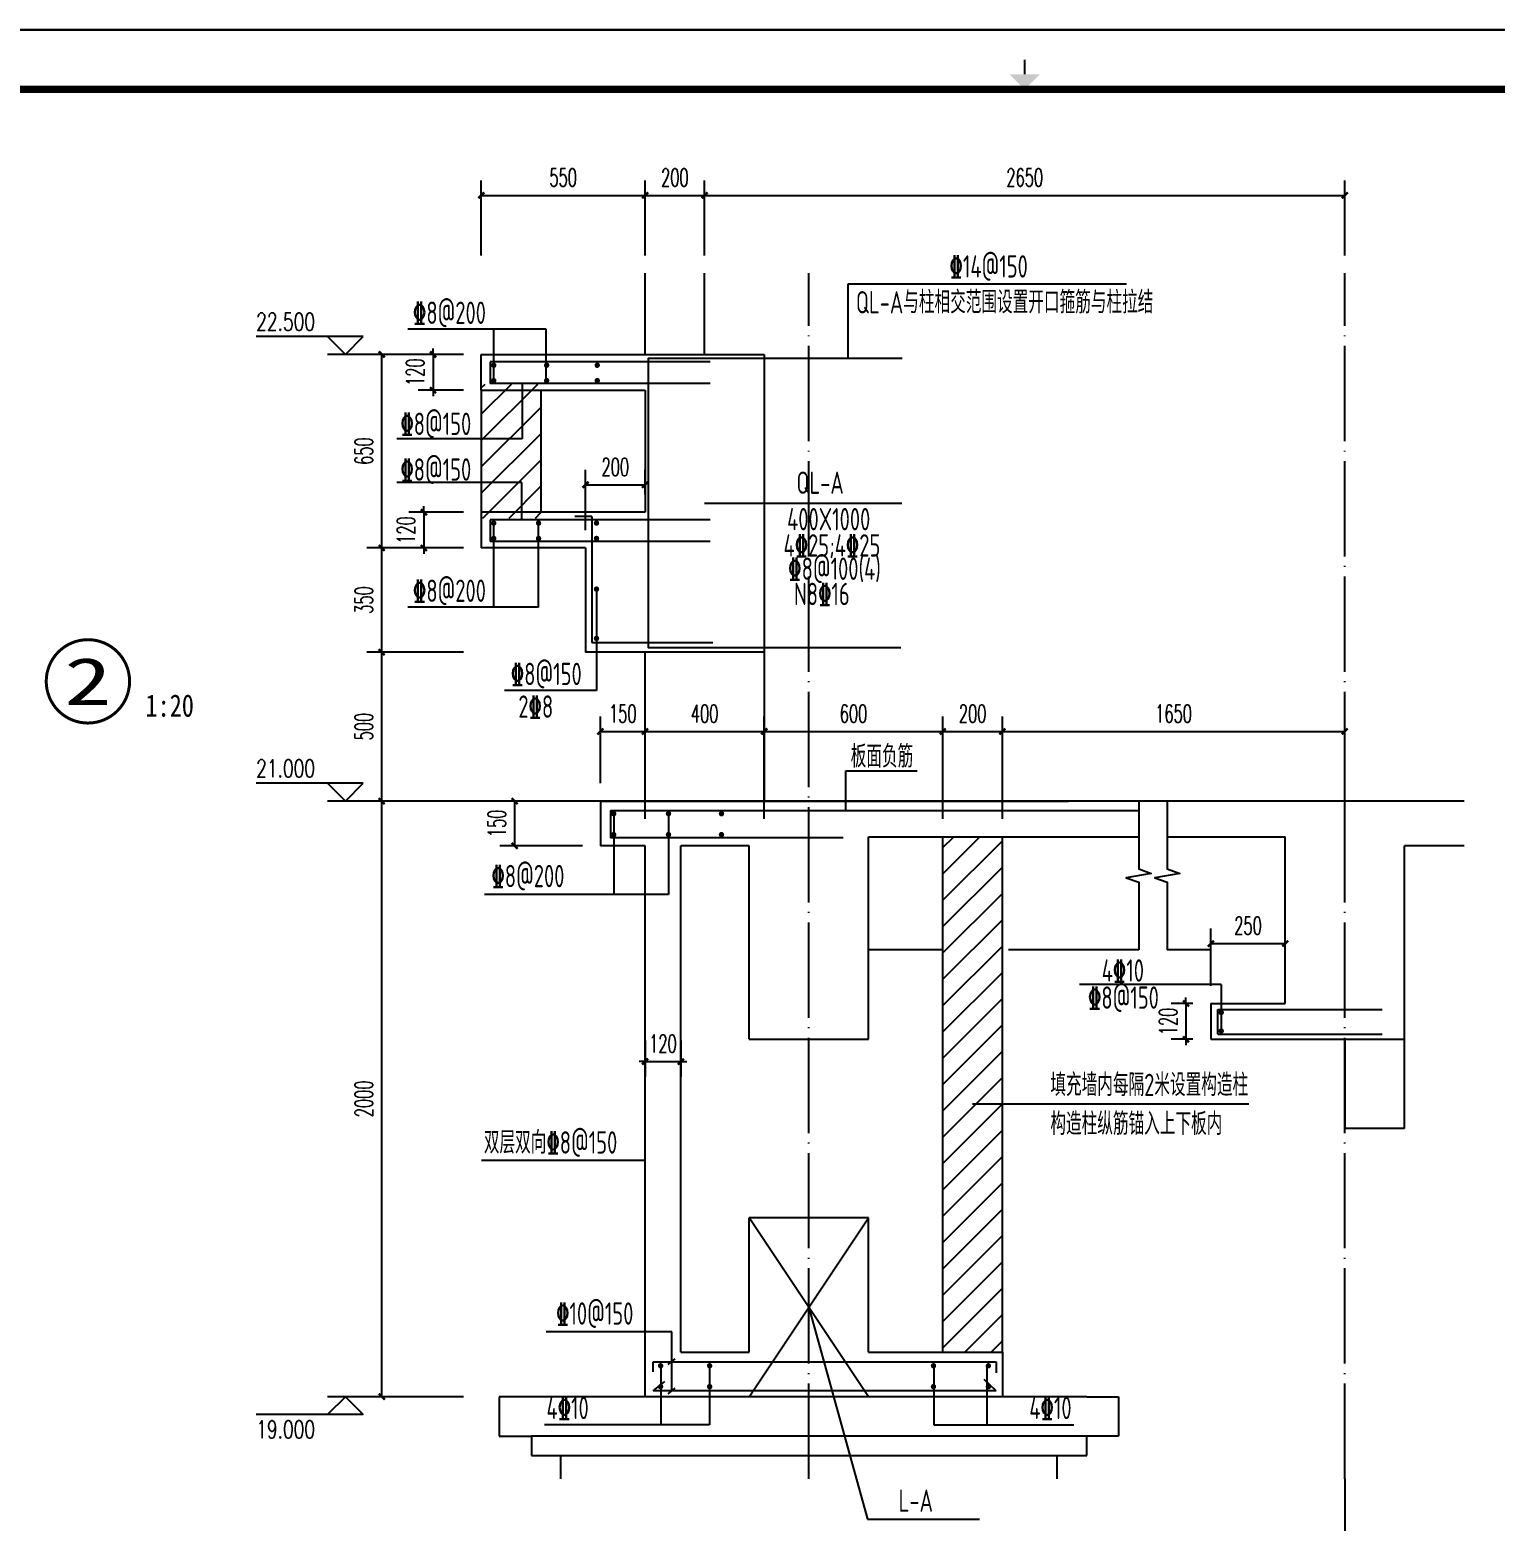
# Model space of a CAD drawing. Extents: x 0 to 125661, y -104936 to 8656.
# Drawn here: x 28800 to 33721, y -16888 to -11880 of the extents above; entities that cross this region are included whole.
import ezdxf
from ezdxf.enums import TextEntityAlignment as Align

# ---------------------------------------------------------------- set-up
doc = ezdxf.new("R2010")
doc.units = 0
doc.header["$LTSCALE"] = 800
doc.header["$MEASUREMENT"] = 0
doc.linetypes.add('DOTE', pattern=[2.42, 2, -0.2, 0.02, -0.2])
doc.layers.get('0').update_dxf_attribs({"linetype": 'CONTINUOUS'})
doc.layers.get('Defpoints').update_dxf_attribs({"color": 1, "linetype": 'CONTINUOUS'})
for name, color, linetype in [('3-ban', 84, 'CONTINUOUS'), ('A-立面看线', 117, 'CONTINUOUS'), ('A-装饰构件', 197, 'CONTINUOUS'), ('AXIS', 3, 'CONTINUOUS'), ('AXIS_TEXT', 7, 'CONTINUOUS'), ('DIM_ELEV', 3, 'CONTINUOUS'), ('DIM_IDEN', 3, 'CONTINUOUS'), ('DIM_SYMB', 3, 'CONTINUOUS'), ('DOTE', 28, 'CONTINUOUS'), ('PUB_DIM', 3, 'CONTINUOUS'), ('PUB_HATCH', 8, 'CONTINUOUS'), ('PUB_TEXT', 7, 'CONTINUOUS'), ('R', 1, 'CONTINUOUS'), ('WALL', 50, 'CONTINUOUS'), ('图框', 107, 'CONTINUOUS'), ('看线1', 7, 'CONTINUOUS')]:
    doc.layers.add(name, color=color, linetype=linetype)
doc.styles.add('_TCH_DIM', font='SIMPLEX', dxfattribs={"bigfont": 'GBCBIG'})
doc.styles.add('DIM_FONT', font='SIMPLEX.shx', dxfattribs={"width": 0.6})
doc.styles.add('ht', font='SIMHEI.TTF')
doc.styles.add('TSSD_Rein', font='tssdeng.shx', dxfattribs={"width": 0.7, "bigfont": 'hztxt.shx'})
doc.styles.add('房间名称', font='SIMHEI.TTF', dxfattribs={"width": 0.8})
doc.dimstyles.new('DIMN20', dxfattribs={"dimscale": 0.2, "dimtxt": 300, "dimasz": 100, "dimexe": 250, "dimexo": 300, "dimgap": 150, "dimtad": 1, "dimdec": 0, "dimzin": 0, "dimdsep": 46, "dimtxsty": 'DIM_FONT', "dimblk": 'ARCHTICK', "dimcen": 0.09, "dimclrt": 7, "dimazin": 2, "dimtfac": 1, "dimtdec": 0, "dimtix": 1, "dimtmove": 2, "dimatfit": 3, "dimfxl": 0, "dimtolj": 1, "dimtzin": 0, "dimarcsym": 0})

# ---------------------------------------------------------------- blocks, each defined once
blk = doc.blocks.new('TJAD_TK_A1')
at = {"layer": '图框'}
for p, q in [((1341.38, 950.45), (500.38, 950.45)), ((500.38, 356.45), (1341.38, 356.45))]:
    blk.add_line(p, q, dxfattribs=at)
at = {"layer": '图框', "const_width": 0.3}
blk.add_lwpolyline([(920.88, 942.95), (920.88, 945.45)], dxfattribs=at)
at = {"layer": '图框', "const_width": 1.2}
blk.add_lwpolyline([(1331.38, 940.45), (525.38, 940.45), (525.38, 366.45), (1331.38, 366.45)], close=True, dxfattribs=at)
at = {"layer": '图框'}
blk.add_solid([(918.38, 942.95), (923.38, 942.95), (920.88, 940.45)], dxfattribs=at)
blk = doc.blocks.new('_ArchTick')
at = {"color": 0, "linetype": 'ByBlock', "const_width": 0.4}
blk.add_lwpolyline([(-0.5, -0.5), (0.5, 0.5)], dxfattribs=at)
blk = doc.blocks.new('*D296')
at = {"layer": 'Defpoints', "color": 0}
for p in [(31266.1, -14236.1), (30866.1, -14589.8), (31266.1, -14589.8)]:
    blk.add_point(p, dxfattribs=at)
at = {"layer": 'PUB_DIM', "color": 0, "lineweight": -2}
for p, q in [((30866.1, -14529.8), (30866.1, -14186.1)), ((31266.1, -14529.8), (31266.1, -14186.1)), ((30866.1, -14236.1), (31266.1, -14236.1))]:
    blk.add_line(p, q, dxfattribs=at)
at = {"layer": 'PUB_DIM', "color": 0, "lineweight": -2, "xscale": 20, "yscale": 20, "zscale": 20, "rotation": 180}
blk.add_blockref('_ArchTick', (30866.1, -14236.1), dxfattribs=at)
at = {"layer": 'PUB_DIM', "color": 0, "lineweight": -2, "xscale": 20, "yscale": 20, "zscale": 20}
blk.add_blockref('_ArchTick', (31266.1, -14236.1), dxfattribs=at)
at = {"layer": 'PUB_DIM', "color": 7, "insert": (31066.1, -14176.1), "char_height": 60, "attachment_point": 5, "style": 'DIM_FONT'}
blk.add_mtext('\\A1;400', dxfattribs=at)
blk = doc.blocks.new('*D297')
at = {"layer": 'Defpoints', "color": 0}
for p in [(31866.1, -14236.1), (31266.1, -14589.8), (31866.1, -14589.8)]:
    blk.add_point(p, dxfattribs=at)
at = {"layer": 'PUB_DIM', "color": 0, "lineweight": -2}
for p, q in [((31266.1, -14529.8), (31266.1, -14186.1)), ((31866.1, -14529.8), (31866.1, -14186.1)), ((31266.1, -14236.1), (31866.1, -14236.1))]:
    blk.add_line(p, q, dxfattribs=at)
at = {"layer": 'PUB_DIM', "color": 0, "lineweight": -2, "xscale": 20, "yscale": 20, "zscale": 20, "rotation": 180}
blk.add_blockref('_ArchTick', (31266.1, -14236.1), dxfattribs=at)
at = {"layer": 'PUB_DIM', "color": 0, "lineweight": -2, "xscale": 20, "yscale": 20, "zscale": 20}
blk.add_blockref('_ArchTick', (31866.1, -14236.1), dxfattribs=at)
at = {"layer": 'PUB_DIM', "color": 7, "insert": (31566.1, -14176.1), "char_height": 60, "attachment_point": 5, "style": 'DIM_FONT'}
blk.add_mtext('\\A1;600', dxfattribs=at)
blk = doc.blocks.new('*D298')
at = {"layer": 'Defpoints', "color": 0}
for p in [(32066.1, -14236.1), (31866.1, -14589.8), (32066.1, -14589.8)]:
    blk.add_point(p, dxfattribs=at)
at = {"layer": 'PUB_DIM', "color": 0, "lineweight": -2}
for p, q in [((31866.1, -14529.8), (31866.1, -14186.1)), ((32066.1, -14529.8), (32066.1, -14186.1)), ((31866.1, -14236.1), (32066.1, -14236.1))]:
    blk.add_line(p, q, dxfattribs=at)
at = {"layer": 'PUB_DIM', "color": 0, "lineweight": -2, "xscale": 20, "yscale": 20, "zscale": 20, "rotation": 180}
blk.add_blockref('_ArchTick', (31866.1, -14236.1), dxfattribs=at)
at = {"layer": 'PUB_DIM', "color": 0, "lineweight": -2, "xscale": 20, "yscale": 20, "zscale": 20}
blk.add_blockref('_ArchTick', (32066.1, -14236.1), dxfattribs=at)
at = {"layer": 'PUB_DIM', "color": 7, "insert": (31966.1, -14176.1), "char_height": 60, "attachment_point": 5, "style": 'DIM_FONT'}
blk.add_mtext('\\A1;200', dxfattribs=at)
blk = doc.blocks.new('*D299')
at = {"layer": 'Defpoints', "color": 0}
for p in [(33216.1, -14236.1), (32066.1, -14589.8), (33216.1, -14589.8)]:
    blk.add_point(p, dxfattribs=at)
at = {"layer": 'PUB_DIM', "color": 0, "lineweight": -2}
for p, q in [((32066.1, -14529.8), (32066.1, -14186.1)), ((33216.1, -14529.8), (33216.1, -14186.1)), ((32066.1, -14236.1), (33216.1, -14236.1))]:
    blk.add_line(p, q, dxfattribs=at)
at = {"layer": 'PUB_DIM', "color": 0, "lineweight": -2, "xscale": 20, "yscale": 20, "zscale": 20, "rotation": 180}
blk.add_blockref('_ArchTick', (32066.1, -14236.1), dxfattribs=at)
at = {"layer": 'PUB_DIM', "color": 0, "lineweight": -2, "xscale": 20, "yscale": 20, "zscale": 20}
blk.add_blockref('_ArchTick', (33216.1, -14236.1), dxfattribs=at)
at = {"layer": 'PUB_DIM', "color": 7, "insert": (32641.1, -14176.1), "char_height": 60, "attachment_point": 5, "style": 'DIM_FONT'}
blk.add_mtext('\\A1;1650', dxfattribs=at)
blk = doc.blocks.new('*D300')
at = {"layer": 'Defpoints', "color": 0}
for p in [(29981.5, -12969.8), (30316.1, -12969.8), (30316.1, -13619.8)]:
    blk.add_point(p, dxfattribs=at)
at = {"layer": 'PUB_DIM', "color": 0, "lineweight": -2}
for p, q in [((30256.1, -12969.8), (29931.5, -12969.8)), ((29981.5, -13619.8), (29981.5, -12969.8)), ((30256.1, -13619.8), (29931.5, -13619.8))]:
    blk.add_line(p, q, dxfattribs=at)
at = {"layer": 'PUB_DIM', "color": 0, "lineweight": -2, "xscale": 20, "yscale": 20, "zscale": 20}
for p, rotation in [((29981.5, -12969.8), 90), ((29981.5, -13619.8), 270)]:
    blk.add_blockref('_ArchTick', p, dxfattribs=dict(at, rotation=rotation))
at = {"layer": 'PUB_DIM', "color": 7, "insert": (29921.5, -13294.8), "char_height": 60, "attachment_point": 5, "rotation": 90, "style": 'DIM_FONT'}
blk.add_mtext('\\A1;650', dxfattribs=at)
blk = doc.blocks.new('*D301')
at = {"layer": 'Defpoints', "color": 0}
for p in [(29981.5, -13619.8), (30316.1, -13619.8), (30316.1, -13969.8)]:
    blk.add_point(p, dxfattribs=at)
at = {"layer": 'PUB_DIM', "color": 0, "lineweight": -2}
for p, q in [((30256.1, -13619.8), (29931.5, -13619.8)), ((29981.5, -13969.8), (29981.5, -13619.8)), ((30256.1, -13969.8), (29931.5, -13969.8))]:
    blk.add_line(p, q, dxfattribs=at)
at = {"layer": 'PUB_DIM', "color": 0, "lineweight": -2, "xscale": 20, "yscale": 20, "zscale": 20}
for p, rotation in [((29981.5, -13619.8), 90), ((29981.5, -13969.8), 270)]:
    blk.add_blockref('_ArchTick', p, dxfattribs=dict(at, rotation=rotation))
at = {"layer": 'PUB_DIM', "color": 7, "insert": (29921.5, -13794.8), "char_height": 60, "attachment_point": 5, "rotation": 90, "style": 'DIM_FONT'}
blk.add_mtext('\\A1;350', dxfattribs=at)
blk = doc.blocks.new('*D302')
at = {"layer": 'Defpoints', "color": 0}
for p in [(29981.5, -13969.8), (30316.1, -13969.8), (30316.1, -14469.8)]:
    blk.add_point(p, dxfattribs=at)
at = {"layer": 'PUB_DIM', "color": 0, "lineweight": -2}
for p, q in [((30256.1, -13969.8), (29931.5, -13969.8)), ((29981.5, -14469.8), (29981.5, -13969.8)), ((30256.1, -14469.8), (29931.5, -14469.8))]:
    blk.add_line(p, q, dxfattribs=at)
at = {"layer": 'PUB_DIM', "color": 0, "lineweight": -2, "xscale": 20, "yscale": 20, "zscale": 20}
for p, rotation in [((29981.5, -13969.8), 90), ((29981.5, -14469.8), 270)]:
    blk.add_blockref('_ArchTick', p, dxfattribs=dict(at, rotation=rotation))
at = {"layer": 'PUB_DIM', "color": 7, "insert": (29921.5, -14219.8), "char_height": 60, "attachment_point": 5, "rotation": 90, "style": 'DIM_FONT'}
blk.add_mtext('\\A1;500', dxfattribs=at)
blk = doc.blocks.new('*D303')
at = {"layer": 'Defpoints', "color": 0}
for p in [(29981.5, -14469.8), (30316.1, -14469.8), (30316.1, -16469.8)]:
    blk.add_point(p, dxfattribs=at)
at = {"layer": 'PUB_DIM', "color": 0, "lineweight": -2}
for p, q in [((30256.1, -14469.8), (29931.5, -14469.8)), ((29981.5, -16469.8), (29981.5, -14469.8)), ((30256.1, -16469.8), (29931.5, -16469.8))]:
    blk.add_line(p, q, dxfattribs=at)
at = {"layer": 'PUB_DIM', "color": 0, "lineweight": -2, "xscale": 20, "yscale": 20, "zscale": 20}
for p, rotation in [((29981.5, -14469.8), 90), ((29981.5, -16469.8), 270)]:
    blk.add_blockref('_ArchTick', p, dxfattribs=dict(at, rotation=rotation))
at = {"layer": 'PUB_DIM', "color": 7, "insert": (29921.5, -15469.8), "char_height": 60, "attachment_point": 5, "rotation": 90, "style": 'DIM_FONT'}
blk.add_mtext('\\A1;2000', dxfattribs=at)
blk = doc.blocks.new('*D304')
at = {"layer": 'Defpoints', "color": 0}
for p in [(30866.1, -12435.8), (30316.1, -12697.5), (30866.1, -12697.5)]:
    blk.add_point(p, dxfattribs=at)
at = {"layer": 'PUB_DIM', "color": 0, "lineweight": -2}
for p, q in [((30316.1, -12637.5), (30316.1, -12385.8)), ((30866.1, -12637.5), (30866.1, -12385.8)), ((30316.1, -12435.8), (30866.1, -12435.8))]:
    blk.add_line(p, q, dxfattribs=at)
at = {"layer": 'PUB_DIM', "color": 0, "lineweight": -2, "xscale": 20, "yscale": 20, "zscale": 20, "rotation": 180}
blk.add_blockref('_ArchTick', (30316.1, -12435.8), dxfattribs=at)
at = {"layer": 'PUB_DIM', "color": 0, "lineweight": -2, "xscale": 20, "yscale": 20, "zscale": 20}
blk.add_blockref('_ArchTick', (30866.1, -12435.8), dxfattribs=at)
at = {"layer": 'PUB_DIM', "color": 7, "insert": (30591.1, -12375.8), "char_height": 60, "attachment_point": 5, "style": 'DIM_FONT'}
blk.add_mtext('\\A1;550', dxfattribs=at)
blk = doc.blocks.new('*D305')
at = {"layer": 'Defpoints', "color": 0}
for p in [(31066.1, -12435.8), (30866.1, -12697.5), (31066.1, -12697.5)]:
    blk.add_point(p, dxfattribs=at)
at = {"layer": 'PUB_DIM', "color": 0, "lineweight": -2}
for p, q in [((30866.1, -12637.5), (30866.1, -12385.8)), ((31066.1, -12637.5), (31066.1, -12385.8)), ((30866.1, -12435.8), (31066.1, -12435.8))]:
    blk.add_line(p, q, dxfattribs=at)
at = {"layer": 'PUB_DIM', "color": 0, "lineweight": -2, "xscale": 20, "yscale": 20, "zscale": 20, "rotation": 180}
blk.add_blockref('_ArchTick', (30866.1, -12435.8), dxfattribs=at)
at = {"layer": 'PUB_DIM', "color": 0, "lineweight": -2, "xscale": 20, "yscale": 20, "zscale": 20}
blk.add_blockref('_ArchTick', (31066.1, -12435.8), dxfattribs=at)
at = {"layer": 'PUB_DIM', "color": 7, "insert": (30966.1, -12375.8), "char_height": 60, "attachment_point": 5, "style": 'DIM_FONT'}
blk.add_mtext('\\A1;200', dxfattribs=at)
blk = doc.blocks.new('*D306')
at = {"layer": 'Defpoints', "color": 0}
for p in [(33216.1, -12435.8), (31066.1, -12697.5), (33216.1, -12697.5)]:
    blk.add_point(p, dxfattribs=at)
at = {"layer": 'PUB_DIM', "color": 0, "lineweight": -2}
for p, q in [((31066.1, -12637.5), (31066.1, -12385.8)), ((33216.1, -12637.5), (33216.1, -12385.8)), ((31066.1, -12435.8), (33216.1, -12435.8))]:
    blk.add_line(p, q, dxfattribs=at)
at = {"layer": 'PUB_DIM', "color": 0, "lineweight": -2, "xscale": 20, "yscale": 20, "zscale": 20, "rotation": 180}
blk.add_blockref('_ArchTick', (31066.1, -12435.8), dxfattribs=at)
at = {"layer": 'PUB_DIM', "color": 0, "lineweight": -2, "xscale": 20, "yscale": 20, "zscale": 20}
blk.add_blockref('_ArchTick', (33216.1, -12435.8), dxfattribs=at)
at = {"layer": 'PUB_DIM', "color": 7, "insert": (32141.1, -12375.8), "char_height": 60, "attachment_point": 5, "style": 'DIM_FONT'}
blk.add_mtext('\\A1;2650', dxfattribs=at)
blk = doc.blocks.new('*D328')
at = {"layer": '3-ban', "color": 0, "lineweight": -2}
for p, q in [((30866.1, -15274.1), (30866.1, -15394.5)), ((30986.1, -15274.1), (30986.1, -15394.5)), ((30866.1, -15344.5), (30846.1, -15344.5)), ((30866.1, -15344.5), (30986.1, -15344.5)), ((30986.1, -15344.5), (31006.1, -15344.5))]:
    blk.add_line(p, q, dxfattribs=at)
at = {"layer": 'Defpoints', "color": 0}
for p in [(30866.1, -15214.1), (30986.1, -15214.1), (30986.1, -15344.5)]:
    blk.add_point(p, dxfattribs=at)
at = {"layer": '3-ban', "color": 0, "lineweight": -2, "xscale": 20, "yscale": 20, "zscale": 20}
blk.add_blockref('_ArchTick', (30866.1, -15344.5), dxfattribs=at)
at = {"layer": '3-ban', "color": 0, "lineweight": -2, "xscale": 20, "yscale": 20, "zscale": 20, "rotation": 180}
blk.add_blockref('_ArchTick', (30986.1, -15344.5), dxfattribs=at)
at = {"layer": '3-ban', "color": 7, "insert": (30926.1, -15284.5), "char_height": 60, "attachment_point": 5, "style": 'DIM_FONT'}
blk.add_mtext('\\A1;120', dxfattribs=at)
blk = doc.blocks.new('*D329')
at = {"layer": '3-ban', "color": 0, "lineweight": -2}
for p, q in [((30656.1, -14469.8), (30378, -14469.8)), ((30428, -14469.8), (30428, -14619.8)), ((30656.1, -14619.8), (30378, -14619.8))]:
    blk.add_line(p, q, dxfattribs=at)
at = {"layer": 'Defpoints', "color": 0}
for p in [(30716.1, -14469.8), (30428, -14619.8), (30716.1, -14619.8)]:
    blk.add_point(p, dxfattribs=at)
at = {"layer": '3-ban', "color": 0, "lineweight": -2, "xscale": 20, "yscale": 20, "zscale": 20}
for p, rotation in [((30428, -14469.8), 90), ((30428, -14619.8), 270)]:
    blk.add_blockref('_ArchTick', p, dxfattribs=dict(at, rotation=rotation))
at = {"layer": '3-ban', "color": 7, "insert": (30368, -14544.8), "char_height": 60, "attachment_point": 5, "rotation": 90, "style": 'DIM_FONT'}
blk.add_mtext('\\A1;150', dxfattribs=at)
blk = doc.blocks.new('*D330')
at = {"layer": '3-ban', "color": 0, "lineweight": -2}
for p, q in [((30716.1, -14409.8), (30716.1, -14186.1)), ((30866.1, -14409.8), (30866.1, -14186.1)), ((30716.1, -14236.1), (30866.1, -14236.1))]:
    blk.add_line(p, q, dxfattribs=at)
at = {"layer": 'Defpoints', "color": 0}
for p in [(30866.1, -14236.1), (30716.1, -14469.8), (30866.1, -14469.8)]:
    blk.add_point(p, dxfattribs=at)
at = {"layer": '3-ban', "color": 0, "lineweight": -2, "xscale": 20, "yscale": 20, "zscale": 20, "rotation": 180}
blk.add_blockref('_ArchTick', (30716.1, -14236.1), dxfattribs=at)
at = {"layer": '3-ban', "color": 0, "lineweight": -2, "xscale": 20, "yscale": 20, "zscale": 20}
blk.add_blockref('_ArchTick', (30866.1, -14236.1), dxfattribs=at)
at = {"layer": '3-ban', "color": 7, "insert": (30791.1, -14176.1), "char_height": 60, "attachment_point": 5, "style": 'DIM_FONT'}
blk.add_mtext('\\A1;150', dxfattribs=at)
blk = doc.blocks.new('*D331')
at = {"layer": '3-ban', "color": 0, "lineweight": -2}
for p, q in [((30666.1, -13559.8), (30666.1, -13357.8)), ((30866.1, -13439.8), (30866.1, -13357.8)), ((30666.1, -13407.8), (30866.1, -13407.8))]:
    blk.add_line(p, q, dxfattribs=at)
at = {"layer": 'Defpoints', "color": 0}
for p in [(30866.1, -13407.8), (30866.1, -13499.8), (30666.1, -13619.8)]:
    blk.add_point(p, dxfattribs=at)
at = {"layer": '3-ban', "color": 0, "lineweight": -2, "xscale": 20, "yscale": 20, "zscale": 20, "rotation": 180}
blk.add_blockref('_ArchTick', (30666.1, -13407.8), dxfattribs=at)
at = {"layer": '3-ban', "color": 0, "lineweight": -2, "xscale": 20, "yscale": 20, "zscale": 20}
blk.add_blockref('_ArchTick', (30866.1, -13407.8), dxfattribs=at)
at = {"layer": '3-ban', "color": 7, "insert": (30766.1, -13347.8), "char_height": 60, "attachment_point": 5, "style": 'DIM_FONT'}
blk.add_mtext('\\A1;200', dxfattribs=at)
blk = doc.blocks.new('*D332')
at = {"layer": '3-ban', "color": 0, "lineweight": -2}
for p, q in [((30256.1, -12969.8), (30103.9, -12969.8)), ((30153.9, -12969.8), (30153.9, -12949.8)), ((30153.9, -12969.8), (30153.9, -13089.8)), ((30256.1, -13089.8), (30103.9, -13089.8)), ((30153.9, -13089.8), (30153.9, -13109.8))]:
    blk.add_line(p, q, dxfattribs=at)
at = {"layer": 'Defpoints', "color": 0}
for p in [(30316.1, -12969.8), (30153.9, -13089.8), (30316.1, -13089.8)]:
    blk.add_point(p, dxfattribs=at)
at = {"layer": '3-ban', "color": 0, "lineweight": -2, "xscale": 20, "yscale": 20, "zscale": 20}
for p, rotation in [((30153.9, -12969.8), 270), ((30153.9, -13089.8), 90)]:
    blk.add_blockref('_ArchTick', p, dxfattribs=dict(at, rotation=rotation))
at = {"layer": '3-ban', "color": 7, "insert": (30093.9, -13029.8), "char_height": 60, "attachment_point": 5, "rotation": 90, "style": 'DIM_FONT'}
blk.add_mtext('\\A1;120', dxfattribs=at)
blk = doc.blocks.new('*D333')
at = {"layer": '3-ban', "color": 0, "lineweight": -2}
for p, q in [((30256.1, -13499.8), (30073.1, -13499.8)), ((30123.1, -13499.8), (30123.1, -13479.8)), ((30123.1, -13499.8), (30123.1, -13619.8)), ((30256.1, -13619.8), (30073.1, -13619.8)), ((30123.1, -13619.8), (30123.1, -13639.8))]:
    blk.add_line(p, q, dxfattribs=at)
at = {"layer": 'Defpoints', "color": 0}
for p in [(30316.1, -13499.8), (30123.1, -13619.8), (30316.1, -13619.8)]:
    blk.add_point(p, dxfattribs=at)
at = {"layer": '3-ban', "color": 0, "lineweight": -2, "xscale": 20, "yscale": 20, "zscale": 20}
for p, rotation in [((30123.1, -13499.8), 270), ((30123.1, -13619.8), 90)]:
    blk.add_blockref('_ArchTick', p, dxfattribs=dict(at, rotation=rotation))
at = {"layer": '3-ban', "color": 7, "insert": (30063.1, -13559.8), "char_height": 60, "attachment_point": 5, "rotation": 90, "style": 'DIM_FONT'}
blk.add_mtext('\\A1;120', dxfattribs=at)
blk = doc.blocks.new('*D334')
at = {"layer": '3-ban', "color": 0, "lineweight": -2}
for p, q in [((32766.1, -15089.8), (32766.1, -14898.2)), ((33016.1, -15089.8), (33016.1, -14898.2)), ((32766.1, -14948.2), (33016.1, -14948.2))]:
    blk.add_line(p, q, dxfattribs=at)
at = {"layer": 'Defpoints', "color": 0}
for p in [(33016.1, -14948.2), (32766.1, -15149.8), (33016.1, -15149.8)]:
    blk.add_point(p, dxfattribs=at)
at = {"layer": '3-ban', "color": 0, "lineweight": -2, "xscale": 20, "yscale": 20, "zscale": 20, "rotation": 180}
blk.add_blockref('_ArchTick', (32766.1, -14948.2), dxfattribs=at)
at = {"layer": '3-ban', "color": 0, "lineweight": -2, "xscale": 20, "yscale": 20, "zscale": 20}
blk.add_blockref('_ArchTick', (33016.1, -14948.2), dxfattribs=at)
at = {"layer": '3-ban', "color": 7, "insert": (32891.1, -14888.2), "char_height": 60, "attachment_point": 5, "style": 'DIM_FONT'}
blk.add_mtext('\\A1;250', dxfattribs=at)
blk = doc.blocks.new('*D335')
at = {"layer": '3-ban', "color": 0, "lineweight": -2}
for p, q in [((32706.1, -15149.8), (32632.7, -15149.8)), ((32682.7, -15149.8), (32682.7, -15129.8)), ((32682.7, -15149.8), (32682.7, -15269.8)), ((32706.1, -15269.8), (32632.7, -15269.8)), ((32682.7, -15269.8), (32682.7, -15289.8))]:
    blk.add_line(p, q, dxfattribs=at)
at = {"layer": 'Defpoints', "color": 0}
for p in [(32766.1, -15149.8), (32682.7, -15269.8), (32766.1, -15269.8)]:
    blk.add_point(p, dxfattribs=at)
at = {"layer": '3-ban', "color": 0, "lineweight": -2, "xscale": 20, "yscale": 20, "zscale": 20}
for p, rotation in [((32682.7, -15149.8), 270), ((32682.7, -15269.8), 90)]:
    blk.add_blockref('_ArchTick', p, dxfattribs=dict(at, rotation=rotation))
at = {"layer": '3-ban', "color": 7, "insert": (32622.7, -15209.8), "char_height": 60, "attachment_point": 5, "rotation": 90, "style": 'DIM_FONT'}
blk.add_mtext('\\A1;120', dxfattribs=at)

msp = doc.modelspace()

# ---------------------------------------------------------------- hatches: boundary and pattern name
at = {"layer": 'PUB_HATCH'}
h = msp.add_hatch(dxfattribs=at)
h.set_pattern_fill('ANSI31', color=8, scale=500, style=0)
h.paths.add_polyline_path([(30516.1, -13069.8), (30316.1, -13069.8), (30316.1, -13519.8), (30516.1, -13519.8)])
h = msp.add_hatch(dxfattribs=at)
h.set_pattern_fill('ANSI31', color=8, scale=500, style=0)
h.paths.add_polyline_path([(31866.1, -14589.8), (31866.1, -16319.8), (32066.1, -16319.8), (32066.1, -14589.8)])

# ---------------------------------------------------------------- linework, layer by layer
at = {"layer": '3-ban'}
for p, q in [((31548.2, -12983.3), (31548.2, -12733.1)), ((31548.2, -12733.1), (32483.1, -12733.1)), ((30533.8, -12885.5), (30068.9, -12885.5)), ((30357.8, -13058), (30357.8, -12885.5)), ((30533.8, -13058), (30533.8, -12885.5)), ((30453.2, -13067.8), (30453.2, -13253.9)), ((30316.1, -13089.8), (30316.1, -13499.8)), ((30516.1, -13089.8), (30516.1, -13499.8)), ((30453.2, -13253.9), (30032.5, -13253.9)), ((30451.7, -13400.6), (30031.8, -13400.6)), ((30451.7, -13525.3), (30451.7, -13400.6)), ((31066.1, -13469.8), (31728.4, -13469.8)), ((30357.8, -13818.9), (30357.8, -13533.8)), ((30508.5, -13818.9), (30508.5, -13533.8)), ((30702.9, -13758), (30702.9, -14098.4)), ((30508.5, -13818.9), (30068.9, -13818.9)), ((30702.9, -14098.4), (30394.1, -14098.4)), ((31540.3, -14501.3), (31540.3, -14368)), ((31540.3, -14368), (31779.8, -14368)), ((30760.6, -14507.8), (30760.6, -14783.6)), ((30945, -14507.8), (30945, -14783.6)), ((31866.1, -16319.8), (31866.1, -14589.8)), ((32066.1, -16319.8), (32066.1, -14589.8)), ((30945, -14783.6), (30326.3, -14783.6)), ((32801.1, -15085.4), (32324.9, -15085.4)), ((32801.1, -15085.4), (32801.1, -15243.4)), ((31966.1, -15486.8), (32893.4, -15486.8)), ((30866.1, -15676.6), (30316.7, -15676.6)), ((31616.1, -16469.8), (31216.1, -15869.8)), ((31216.1, -16469.8), (31616.1, -15869.8)), ((31416.1, -16169.8), (31613.6, -16880.8)), ((30955.4, -16252.2), (30533.7, -16252.2)), ((30955.4, -16450.5), (30955.4, -16252.2)), ((30918.5, -16361.5), (30918.5, -16564.9)), ((31081.9, -16361.5), (31081.9, -16564.9)), ((31836.2, -16361.5), (31836.2, -16564.9)), ((32013.7, -16361.5), (32013.7, -16564.9)), ((31081.9, -16564.9), (30527.7, -16564.9)), ((31836.2, -16564.9), (32305.6, -16564.9)), ((31613.6, -16880.8), (31989.6, -16880.8))]:
    msp.add_line(p, q, dxfattribs=at)
at = {"layer": 'A-立面看线'}
for p, q in [((31866.1, -14969.8), (31615.9, -14969.8)), ((32523.8, -14969.8), (32086.1, -14969.8)), ((32766.1, -14969.8), (32620, -14969.8))]:
    msp.add_line(p, q, dxfattribs=at)
at = {"layer": 'A-装饰构件'}
for p, q in [((30376, -16469.8), (30376, -16602.2)), ((30485, -16469.8), (30376, -16469.8)), ((32350, -16469.8), (30485, -16469.8)), ((32350, -16469.8), (32455.8, -16469.8)), ((32455.8, -16469.8), (32455.8, -16602.2)), ((30376, -16602.2), (30485, -16602.2)), ((32350, -16602.2), (30485, -16602.2)), ((30485, -16602.2), (30485, -16666.8)), ((32455.8, -16602.2), (32350, -16602.2)), ((32350, -16666.8), (32350, -16602.2)), ((30485, -16666.8), (32350, -16666.8)), ((30582.7, -16667.4), (32249.2, -16667.4)), ((30582.7, -16746), (30582.7, -16667.4)), ((32249.2, -16667.4), (32249.2, -16746))]:
    msp.add_line(p, q, dxfattribs=at)
at = {"layer": 'AXIS'}
msp.add_line((33216.1, -16746), (33216.1, -17062.6), dxfattribs=at)
at = {"layer": 'DIM_ELEV'}
for p, q in [((29919.8, -12909.8), (29559.8, -12909.8)), ((29859.8, -12969.8), (29799.8, -12909.8)), ((29859.8, -12969.8), (29919.8, -12909.8)), ((30204.2, -12969.8), (29799.8, -12969.8)), ((29919.8, -14409.8), (29559.8, -14409.8)), ((29859.8, -14469.8), (29799.8, -14409.8)), ((29859.8, -14469.8), (29919.8, -14409.8)), ((30204.2, -14469.8), (29799.8, -14469.8)), ((29859.8, -16469.8), (29799.8, -16529.8)), ((30204.2, -16469.8), (29799.8, -16469.8)), ((29859.8, -16469.8), (29919.8, -16529.8)), ((29919.8, -16529.8), (29559.8, -16529.8))]:
    msp.add_line(p, q, dxfattribs=at)
at = {"layer": 'DIM_IDEN', "color": 0, "const_width": 10}
msp.add_lwpolyline([(29134.8, -14067.8, 1), (28854.8, -14067.8, 1)], format="xyb", close=True, dxfattribs=at)
at = {"layer": 'DIM_SYMB'}
for points in [[(32523.8, -14469.8), (32523.8, -14697.3), (32565.8, -14712.6), (32481.8, -14727.4), (32523.8, -14742.3), (32523.8, -14969.8)], [(32620, -14469.8), (32620, -14697.3), (32662, -14712.6), (32578, -14727.4), (32620, -14742.3), (32620, -14969.8)]]:
    msp.add_lwpolyline(points, dxfattribs=at)
at = {"layer": 'DOTE', "linetype": 'DOTE', "ltscale": 0.2}
for p, q in [((31415.9, -16746), (31415.9, -12697.5)), ((33216.1, -16746), (33216.1, -12697.5)), ((33616.9, -14469.8), (29897.8, -14469.8)), ((32288.1, -14469.8), (29897.8, -14469.8))]:
    msp.add_line(p, q, dxfattribs=at)
at = {"layer": 'R'}
for p, q in [((31085.1, -12995.3), (30345.5, -12995.3)), ((30345.5, -12995.3), (30345.5, -13067.8)), ((31084.8, -13067.8), (30345.5, -13067.8)), ((30686.9, -13514), (30629.6, -13514)), ((30686.9, -13514), (30686.9, -13936.9)), ((31085.1, -13525.3), (30345.5, -13525.3)), ((30345.5, -13525.3), (30345.5, -13597.8)), ((31084.8, -13597.8), (30345.5, -13597.8)), ((30686.9, -13936.9), (31093.8, -13936.9)), ((30750, -14501.3), (32523.8, -14501.3)), ((30750, -14501.3), (30750, -14593.3)), ((31531.6, -14593.3), (30750, -14593.3)), ((32789.4, -15169.7), (33341.4, -15169.7)), ((32789.4, -15252.7), (32789.4, -15169.7)), ((32789.4, -15252.7), (33341.2, -15252.7)), ((30893.5, -16352.7), (32045.6, -16352.7)), ((30893.5, -16386.6), (30893.5, -16352.7)), ((30943.9, -16362.2), (30967, -16343.1)), ((32045.6, -16352.7), (32045.6, -16389.6)), ((30893.5, -16450.5), (30932.5, -16418.3)), ((32045.6, -16450.5), (32005.1, -16411.8)), ((32045.6, -16450.5), (30893.5, -16450.5)), ((30943.9, -16460.1), (30967, -16441))]:
    msp.add_line(p, q, dxfattribs=at)
at = {"layer": 'R', "const_width": 9}
for points in [[(30362.3, -13006.4, -1), (30353.3, -13006.4, -1)], [(30539.9, -13006.4, -1), (30530.9, -13006.4, -1)], [(30709.9, -13006.4, -1), (30700.9, -13006.4, -1)], [(30362.3, -13058, -1), (30353.3, -13058, -1)], [(30539.9, -13058, -1), (30530.9, -13058, -1)], [(30709.9, -13058, -1), (30700.9, -13058, -1)], [(30362.3, -13536.4, -1), (30353.3, -13536.4, -1)], [(30512.8, -13536.4, -1), (30503.8, -13536.4, -1)], [(30707.4, -13536.4, -1), (30698.4, -13536.4, -1)], [(30362.3, -13588, -1), (30353.3, -13588, -1)], [(30512.8, -13588, -1), (30503.8, -13588, -1)], [(30707.4, -13588, -1), (30698.4, -13588, -1)], [(30707.4, -13758, -1), (30698.4, -13758, -1)], [(30707.4, -13923.6, -1), (30698.4, -13923.6, -1)], [(30765.1, -14512.3, -1), (30756.1, -14512.3, -1)], [(30949.2, -14512.3, -1), (30940.2, -14512.3, -1)], [(31127.2, -14512.3, -1), (31118.2, -14512.3, -1)], [(30765.1, -14582.4, -1), (30756.1, -14582.4, -1)], [(30949.2, -14582.4, -1), (30940.2, -14582.4, -1)], [(31127.2, -14582.4, -1), (31118.2, -14582.4, -1)], [(32805.6, -15179.7, -1), (32796.6, -15179.7, -1)], [(32805.6, -15241.8, -1), (32796.6, -15241.8, -1)], [(30922.7, -16366, -1), (30913.7, -16366, -1)], [(31087.4, -16366, -1), (31078.4, -16366, -1)], [(31839.2, -16366, -1), (31830.2, -16366, -1)], [(32023.6, -16366, -1), (32014.6, -16366, -1)], [(30922.7, -16436.1, -1), (30913.7, -16436.1, -1)], [(31087.4, -16436.1, -1), (31078.4, -16436.1, -1)], [(31839.2, -16436.1, -1), (31830.2, -16436.1, -1)], [(32023.6, -16436.1, -1), (32014.6, -16436.1, -1)]]:
    msp.add_lwpolyline(points, format="xyb", close=True, dxfattribs=at)
at = {"layer": 'R'}
msp.add_lwpolyline([(31729, -12983.3), (30876.5, -12983.3), (30876.5, -13953.9), (31725, -13953.9)], dxfattribs=at)
at = {"layer": 'WALL'}
for p, q in [((30866.1, -12969.8), (30866.1, -12697.5)), ((31066.1, -12969.8), (31066.1, -12697.5)), ((30316.1, -12969.8), (31266.1, -12969.8)), ((30316.1, -13089.8), (30316.1, -12969.8)), ((31266.1, -12969.8), (31266.1, -13969.8)), ((30316.1, -13089.8), (30866.1, -13089.8)), ((30866.1, -13089.8), (30866.1, -13499.8)), ((30866.1, -13499.8), (30316.1, -13499.8)), ((30316.1, -13499.8), (30316.1, -13619.8)), ((30666.1, -13619.8), (30316.1, -13619.8)), ((30666.1, -13619.8), (30666.1, -13969.8)), ((31266.1, -13969.8), (30666.1, -13969.8)), ((30866.1, -14469.8), (30866.1, -13969.8)), ((31266.1, -13969.8), (31266.1, -14469.8)), ((30716.1, -14469.8), (32288.1, -14469.8)), ((30716.1, -14469.8), (30716.1, -14619.8)), ((32523.8, -14469.8), (30866.1, -14469.8)), ((33616.9, -14469.8), (32620, -14469.8)), ((30866.1, -14619.8), (30716.1, -14619.8)), ((30866.1, -14619.8), (30716.1, -14619.8)), ((30866.1, -16469.8), (30866.1, -14619.8)), ((30986.1, -16319.8), (30986.1, -14619.8)), ((31215.9, -14619.8), (30986.1, -14619.8)), ((31215.9, -15269.8), (31215.9, -14619.8)), ((31615.9, -14589.8), (32523.8, -14589.8)), ((31615.9, -15269.8), (31615.9, -14589.8)), ((32620, -14589.8), (33016.1, -14589.8)), ((33016.1, -15149.8), (33016.1, -14589.8)), ((33616.9, -14619.8), (33416.1, -14619.8)), ((33416.1, -15569.8), (33416.1, -14619.8)), ((32766.1, -15149.8), (33016.1, -15149.8)), ((32766.1, -15149.8), (32766.1, -15269.8)), ((31215.9, -15269.8), (31615.9, -15269.8)), ((32766.1, -15269.8), (33416.1, -15269.8)), ((33216.1, -15269.8), (33216.1, -15569.8)), ((33416.1, -15569.8), (33216.1, -15569.8)), ((31215.9, -16319.8), (31215.9, -15869.8)), ((31615.9, -15869.8), (31215.9, -15869.8)), ((31615.9, -16319.8), (31615.9, -15869.8)), ((30986.1, -16319.8), (31215.9, -16319.8)), ((31615.9, -16319.8), (32066.1, -16319.8)), ((32066.1, -16319.8), (32066.1, -16469.8)), ((32066.1, -16469.8), (30866.1, -16469.8))]:
    msp.add_line(p, q, dxfattribs=at)
at = {"layer": '看线1'}
msp.add_line((30846.1, -14469.8), (30646.1, -14469.8), dxfattribs=at)

# ---------------------------------------------------------------- block references
at = {"layer": '图框', "xscale": 20, "yscale": 20, "zscale": 20}
for p in [(13723.2, -19009), (13723.2, -30889)]:
    msp.add_blockref('TJAD_TK_A1', p, dxfattribs=at)

# ---------------------------------------------------------------- texts
at = {"layer": '3-ban', "style": 'TSSD_Rein', "width": 0.7}
for s, p in [('%%13214@150', (32020, -12673.9)), ('QL-A与柱相交范围设置开口箍筋与柱拉结', (32073.7, -12790.7)), ('%%1328@200', (30209, -12829.6)), ('%%1328@150', (30163.2, -13202.5)), ('%%1328@150', (30163.2, -13356.1)), ('QL-A', (31453.9, -13400.7)), ('400X1000', (31482.7, -13523.1)), ('4%%13225;4%%13225', (31493.6, -13613.9)), ('%%1328@100(4)', (31502.4, -13689.1)), ('%%1328@200', (30209, -13763)), ('N8%%13216', (31459.8, -13774.2)), ('%%1328@150', (30534.2, -14042.5)), ('2%%1328', (30499, -14152.4)), ('板面负筋', (31661.7, -14315.8)), ('%%1328@200', (30472.6, -14721.1)), ('4%%13210', (32470.7, -15038.7)), ('%%1328@150', (32472.6, -15129.3)), ('%%13210@150', (30697, -16190.1)), ('4%%13210', (30605.8, -16507.6)), ('4%%13210', (32227.5, -16507.6)), ('L-A', (31775.4, -16819))]:
    msp.add_text(s, height=75, dxfattribs=at).set_placement(p, align=Align.MIDDLE)
for s, p in [('填充墙内每隔2米设置构造柱', (32227.3, -15460.3)), ('构造柱纵筋锚入上下板内', (32227.3, -15590.8)), ('双层双向%%1328@150', (30324.6, -15653.6))]:
    msp.add_text(s, height=75, dxfattribs=at).set_placement(p)
at = {"layer": 'AXIS_TEXT', "color": 0, "style": 'ht', "width": 1.382812}
msp.add_text('2', height=158.4, dxfattribs=at).set_placement((28915.6, -14147), (29074, -14147), align=Align.FIT)
at = {"layer": 'PUB_TEXT'}
for s, height, style, width, p in [('22.500', 59.5, '_TCH_DIM', 0.705882, (29559.8, -12889.8)), ('1:20', 74.68, '房间名称', 0.8, (29188.2, -14186.4)), ('21.000', 59.5, '_TCH_DIM', 0.705882, (29559.8, -14389.8)), ('19.000', 59.5, '_TCH_DIM', 0.705882, (29559.8, -16609.3))]:
    msp.add_text(s, height=height, dxfattribs=dict(at, style=style, width=width)).set_placement(p)

# ---------------------------------------------------------------- dimensions: what is measured, and where the dimension line sits
at = {"layer": '3-ban'}
for base, p1, p2, picture, middle in [((30153.9, -13089.8), (30316.1, -12969.8), (30316.1, -13089.8), '*D332', (30093.9, -13029.8)), ((30123.1, -13619.8), (30316.1, -13499.8), (30316.1, -13619.8), '*D333', (30063.1, -13559.8)), ((30428, -14619.8), (30716.1, -14469.8), (30716.1, -14619.8), '*D329', (30368, -14544.8)), ((32682.7, -15269.8), (32766.1, -15149.8), (32766.1, -15269.8), '*D335', (32622.7, -15209.8))]:
    dim = msp.add_linear_dim(base=base, p1=p1, p2=p2, angle=90, dimstyle='DIMN20', dxfattribs=at)
    dim.commit()
    dim.dimension.update_dxf_attribs({"geometry": picture, "text_midpoint": middle})
for base, p1, p2, picture, middle in [((30866.1, -13407.8), (30666.1, -13619.8), (30866.1, -13499.8), '*D331', (30766.1, -13347.8)), ((30866.1, -14236.1), (30716.1, -14469.8), (30866.1, -14469.8), '*D330', (30791.1, -14176.1)), ((33016.1, -14948.2), (32766.1, -15149.8), (33016.1, -15149.8), '*D334', (32891.1, -14888.2)), ((30986.1, -15344.5), (30866.1, -15214.1), (30986.1, -15214.1), '*D328', (30926.1, -15284.5))]:
    dim = msp.add_linear_dim(base=base, p1=p1, p2=p2, dimstyle='DIMN20', dxfattribs=at)
    dim.commit()
    dim.dimension.update_dxf_attribs({"geometry": picture, "text_midpoint": middle})
at = {"layer": 'PUB_DIM'}
for p1, p2, distance, picture, middle in [((30316.1, -12697.5), (30866.1, -12697.5), 261.7, '*D304', (30591.1, -12375.8)), ((30866.1, -12697.5), (31066.1, -12697.5), 261.7, '*D305', (30966.1, -12375.8)), ((30316.1, -13619.8), (30316.1, -12969.8), 334.6, '*D300', (29921.5, -13294.8)), ((30316.1, -13969.8), (30316.1, -13619.8), 334.6, '*D301', (29921.5, -13794.8)), ((30316.1, -14469.8), (30316.1, -13969.8), 334.6, '*D302', (29921.5, -14219.8)), ((30866.1, -14589.8), (31266.1, -14589.8), 353.7, '*D296', (31066.1, -14176.1)), ((31266.1, -14589.8), (31866.1, -14589.8), 353.7, '*D297', (31566.1, -14176.1)), ((31866.1, -14589.8), (32066.1, -14589.8), 353.7, '*D298', (31966.1, -14176.1)), ((30316.1, -16469.8), (30316.1, -14469.8), 334.6, '*D303', (29921.5, -15469.8))]:
    dim = msp.add_aligned_dim(p1=p1, p2=p2, distance=distance, dimstyle='DIMN20', dxfattribs=at)
    dim.commit()
    dim.dimension.update_dxf_attribs({"geometry": picture, "text_midpoint": middle})
for p1, p2, distance, text, picture, middle in [((31066.1, -12697.5), (33216.1, -12697.5), 261.7, '2650', '*D306', (32141.1, -12375.8)), ((32066.1, -14589.8), (33216.1, -14589.8), 353.7, '1650', '*D299', (32641.1, -14176.1))]:
    dim = msp.add_aligned_dim(p1=p1, p2=p2, distance=distance, text=text, dimstyle='DIMN20', dxfattribs=at)
    dim.commit()
    dim.dimension.update_dxf_attribs({"geometry": picture, "text_midpoint": middle})

doc.saveas('drawing.dxf')
